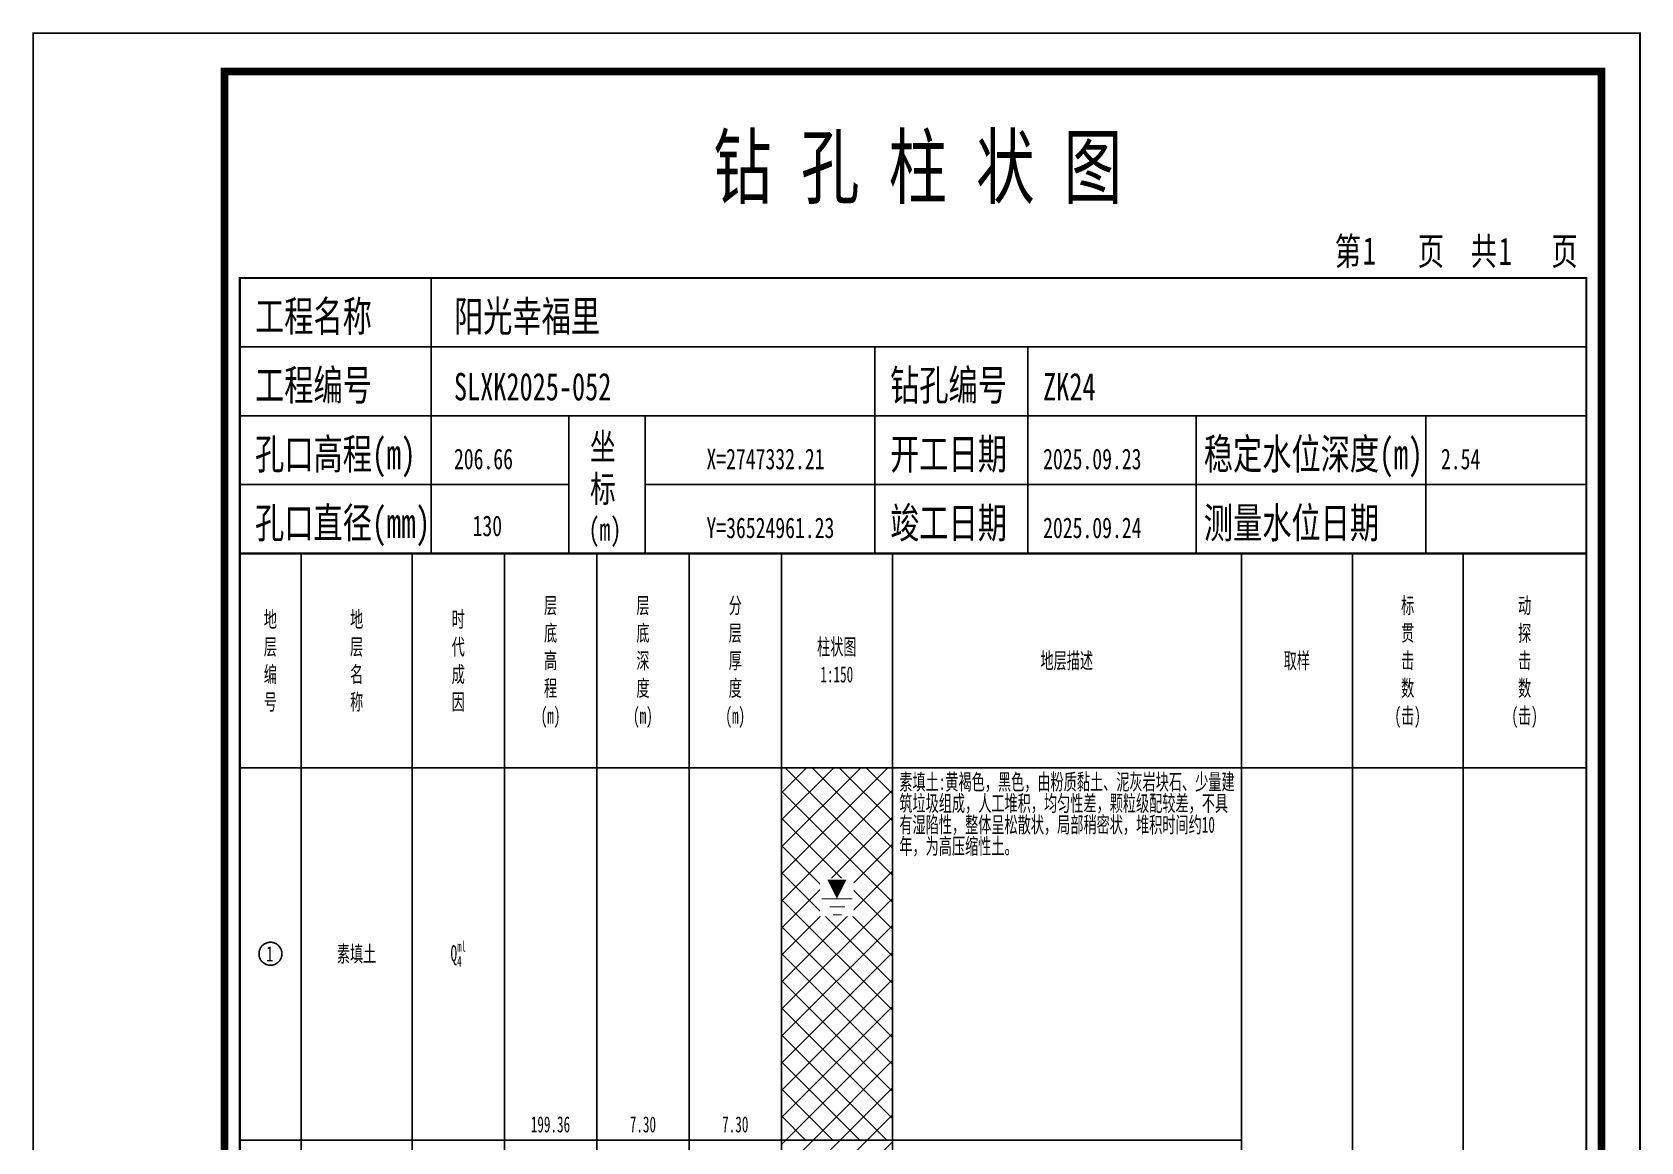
# Model space of a CAD drawing. Header units: millimetres. Extents: x 1264 to 9491, y 619 to 916.
# Drawn here: x 6386.1 to 6596.4, y 771 to 916 of the extents above; entities that cross this region are included whole.
import ezdxf
from ezdxf.enums import TextEntityAlignment as Align

# ---------------------------------------------------------------- set-up
doc = ezdxf.new("R2010")
doc.units = ezdxf.units.MM
doc.layers.add('GICAD_POU_TEXTS', color=7, linetype='Continuous')
doc.styles.add('LZ_FONT', font='simfang_0.ttf', dxfattribs={"width": 0.7, "height": 8})
doc.styles.add('成果图图块', font='simfang_0.ttf', dxfattribs={"height": 2.5})
doc.styles.add('成果图表体', font='simfang_0.ttf', dxfattribs={"width": 0.6, "height": 2.1})

# ---------------------------------------------------------------- blocks, each defined once
blk = doc.blocks.new('ZZT_DCBH_Z.dwg40', base_point=(-0.02, 0))
at = {"color": 7}
blk.add_polyline3d([(-1.52, 0.02, 0), (-1.52, -0.06, 0), (-1.52, -0.13, 0), (-1.51, -0.2, 0), (-1.5, -0.28, 0), (-1.48, -0.35, 0), (-1.46, -0.42, 0), (-1.44, -0.49, 0), (-1.41, -0.56, 0), (-1.38, -0.63, 0), (-1.35, -0.69, 0), (-1.31, -0.76, 0), (-1.27, -0.82, 0), (-1.23, -0.88, 0), (-1.18, -0.94, 0), (-1.14, -0.99, 0), (-1.09, -1.04, 0), (-1.03, -1.1, 0), (-0.98, -1.14, 0), (-0.92, -1.19, 0), (-0.86, -1.23, 0), (-0.8, -1.27, 0), (-0.73, -1.31, 0), (-0.67, -1.34, 0), (-0.6, -1.37, 0), (-0.53, -1.4, 0), (-0.46, -1.42, 0), (-0.39, -1.44, 0), (-0.32, -1.46, 0), (-0.25, -1.47, 0), (-0.17, -1.48, 0), (-0.1, -1.48, 0), (-0.02, -1.48, 0), (0.05, -1.48, 0), (0.12, -1.48, 0), (0.2, -1.47, 0), (0.27, -1.46, 0), (0.34, -1.44, 0), (0.41, -1.42, 0), (0.48, -1.4, 0), (0.55, -1.37, 0), (0.62, -1.34, 0), (0.68, -1.31, 0), (0.75, -1.27, 0), (0.81, -1.23, 0), (0.87, -1.19, 0), (0.93, -1.14, 0), (0.98, -1.1, 0), (1.04, -1.04, 0), (1.09, -0.99, 0), (1.13, -0.94, 0), (1.18, -0.88, 0), (1.22, -0.82, 0), (1.26, -0.76, 0), (1.3, -0.69, 0), (1.33, -0.63, 0), (1.36, -0.56, 0), (1.39, -0.49, 0), (1.41, -0.42, 0), (1.43, -0.35, 0), (1.45, -0.28, 0), (1.46, -0.2, 0), (1.47, -0.13, 0), (1.47, -0.06, 0), (1.48, 0.02, 0), (1.47, 0.09, 0), (1.47, 0.16, 0), (1.46, 0.24, 0), (1.45, 0.31, 0), (1.43, 0.38, 0), (1.41, 0.45, 0), (1.39, 0.52, 0), (1.36, 0.59, 0), (1.33, 0.66, 0), (1.3, 0.72, 0), (1.26, 0.79, 0), (1.22, 0.85, 0), (1.18, 0.91, 0), (1.13, 0.97, 0), (1.09, 1.02, 0), (1.04, 1.08, 0), (0.98, 1.13, 0), (0.93, 1.18, 0), (0.87, 1.22, 0), (0.81, 1.26, 0), (0.75, 1.3, 0), (0.68, 1.34, 0), (0.62, 1.37, 0), (0.55, 1.4, 0), (0.48, 1.43, 0), (0.41, 1.45, 0), (0.34, 1.47, 0), (0.27, 1.49, 0), (0.2, 1.5, 0), (0.12, 1.51, 0), (0.05, 1.51, 0), (-0.02, 1.52, 0), (-0.1, 1.51, 0), (-0.17, 1.51, 0), (-0.25, 1.5, 0), (-0.32, 1.49, 0), (-0.39, 1.47, 0), (-0.46, 1.45, 0), (-0.53, 1.43, 0), (-0.6, 1.4, 0), (-0.67, 1.37, 0), (-0.73, 1.34, 0), (-0.8, 1.3, 0), (-0.86, 1.26, 0), (-0.92, 1.22, 0), (-0.98, 1.18, 0), (-1.03, 1.13, 0), (-1.09, 1.08, 0), (-1.14, 1.02, 0), (-1.18, 0.97, 0), (-1.23, 0.91, 0), (-1.27, 0.85, 0), (-1.31, 0.79, 0), (-1.35, 0.72, 0), (-1.38, 0.66, 0), (-1.41, 0.59, 0), (-1.44, 0.52, 0), (-1.46, 0.45, 0), (-1.48, 0.38, 0), (-1.5, 0.31, 0), (-1.51, 0.24, 0), (-1.52, 0.16, 0), (-1.52, 0.09, 0), (-1.52, 0.02, 0)], dxfattribs=at)
at = {"layer": 'GICAD_POU_TEXTS', "color": 7, "style": '成果图图块', "width": 0.7}
blk.add_text('1', height=2, dxfattribs=at).set_placement((-0.11, -0.99), align=Align.CENTER)
blk = doc.blocks.new('gkwdsw.dwg', base_point=(0, 0.21))
blk.add_wipeout([(-2.2, -2.29), (2.2, -2.29), (2.2, 2.7), (-2.2, 2.7)])
at = {"color": 7}
blk.add_lwpolyline([(0, 0, 0, 2.5, 0), (0, 2.5, 0, 0, 0)], format="xyseb", dxfattribs=at)
at = {"color": 7, "const_width": 0.1}
for points in [[(-2, 0), (2, 0)], [(-0.96, -1.04), (1.04, -1.04)], [(-0.53, -2.09), (0.63, -2.09)]]:
    blk.add_lwpolyline(points, dxfattribs=at)
blk = doc.blocks.new('柱状图图框模板-(昇龙标准).dwg23', base_point=(27, 229))
for p, q in [((52, 229), (52, 265)), ((27, 256), (203, 256)), ((110, 229), (110, 256)), ((130, 229), (130, 256)), ((27, 247), (203, 247)), ((70, 229), (70, 247)), ((80, 229), (80, 247)), ((152, 229), (152, 247)), ((182, 229), (182, 247)), ((27, 238), (70, 238)), ((80, 238), (203, 238))]:
    blk.add_line(p, q)
for points, const_width in [([(0, 0), (210, 0), (210, 297), (0, 297)], 0.25), ([(25, 5), (205, 5), (205, 292), (25, 292)], 1), ([(27, 265), (203, 265), (203, 17), (27, 17)], 0.3)]:
    blk.add_lwpolyline(points, close=True, dxfattribs=dict(const_width=const_width))
at = {"const_width": 0.3}
blk.add_lwpolyline([(27, 229), (203, 229)], dxfattribs=at)
at = {"style": 'LZ_FONT', "width": 0.7}
for s, height, p in [('钻 孔 柱 状 图', 8, (88.9, 275.54)), ('第', 3.6, (170.12, 266.7)), ('1', 3.6, (173.78, 266.75)), ('页', 3.6, (180.96, 266.7)), ('共', 3.6, (187.88, 266.7)), ('1', 3.6, (191.54, 266.7)), ('页', 3.6, (198.44, 266.7)), ('工程名称', 4, (29, 258)), ('阳光幸福里', 4, (55, 258)), ('工程编号', 4, (29, 249)), ('SLXK2025-052', 3.6, (55, 249)), ('钻孔编号', 4, (112, 249)), ('ZK24', 3.6, (132, 249)), ('孔口高程(m)', 4, (29, 240)), ('坐', 3.5, (72.79, 241.24)), ('开工日期', 4, (112, 240)), ('稳定水位深度(m)', 4, (153, 240)), ('206.66', 2.7, (55, 240)), ('X=2747332.21', 2.7, (88, 240)), ('2025.09.23', 2.7, (132, 240)), ('2.54', 2.7, (184, 240)), ('标', 3.5, (72.79, 235.7)), ('孔口直径(mm)', 4, (29, 231)), ('竣工日期', 4, (112, 231)), ('测量水位日期', 4, (153, 231)), ('130', 2.7, (57.43, 231.26)), ('(m) ', 3, (72.59, 230.65)), ('Y=36524961.23', 2.7, (88, 231)), ('2025.09.24', 2.7, (132, 231))]:
    blk.add_text(s, height=height, dxfattribs=at).set_placement(p)

msp = doc.modelspace()

# ---------------------------------------------------------------- hatches: boundary and pattern name
at = {"linetype": 'Continuous'}
h = msp.add_hatch(dxfattribs=at)
h.set_pattern_fill('GKSTT', scale=0.5, style=0, pattern_type=2)
h.set_pattern_definition([(45, (0, 0), (-1.767767, 1.767767), []), (135, (0, 0), (-1.767767, -1.767767), [])])
h.paths.add_polyline_path([(6484.07, 771.23), (6498.56, 771.23), (6498.56, 819.89), (6484.07, 819.89)])
h = msp.add_hatch(dxfattribs=at)
h.set_pattern_fill('GKNXT', scale=0.5, style=0, pattern_type=2)
h.set_pattern_definition([(45, (0, 0), (-1.767767, 1.767767), [])])
h.paths.add_polyline_path([(6484.07, 753.23), (6498.56, 753.23), (6498.56, 771.23), (6484.07, 771.23)])

# ---------------------------------------------------------------- linework, layer by layer
at = {"color": 0}
for p, q in [((6413.26, 819.89), (6421.3, 819.89)), ((6413.26, 771.23), (6413.26, 819.89)), ((6421.3, 771.23), (6421.3, 819.89)), ((6413.26, 771.23), (6421.3, 771.23)), ((6413.26, 771.23), (6421.3, 771.23)), ((6413.26, 753.23), (6413.26, 771.23)), ((6421.3, 753.23), (6421.3, 771.23))]:
    msp.add_line(p, q, dxfattribs=at)
for points in [[(6413.26, 847.89), (6421.3, 847.89)], [(6413.26, 819.89), (6413.26, 847.89)], [(6421.3, 819.89), (6421.3, 847.89)], [(6421.3, 847.89), (6435.79, 847.89)], [(6421.3, 819.89), (6421.3, 847.89)], [(6435.79, 819.89), (6435.79, 847.89)], [(6435.79, 847.89), (6447.86, 847.89)], [(6435.79, 819.89), (6435.79, 847.89)], [(6447.86, 819.89), (6447.86, 847.89)], [(6447.86, 847.89), (6459.93, 847.89)], [(6447.86, 819.89), (6447.86, 847.89)], [(6459.93, 819.89), (6459.93, 847.89)], [(6459.93, 847.89), (6472, 847.89)], [(6459.93, 819.89), (6459.93, 847.89)], [(6472, 819.89), (6472, 847.89)], [(6472, 847.89), (6484.07, 847.89)], [(6472, 819.89), (6472, 847.89)], [(6484.07, 819.89), (6484.07, 847.89)], [(6484.07, 847.89), (6498.56, 847.89)], [(6484.07, 819.89), (6484.07, 847.89)], [(6498.56, 819.89), (6498.56, 847.89)], [(6498.56, 847.89), (6544.19, 847.89)], [(6498.56, 819.89), (6498.56, 847.89)], [(6544.19, 819.89), (6544.19, 847.89)], [(6544.19, 847.89), (6558.68, 847.89)], [(6544.19, 819.89), (6544.19, 847.89)], [(6558.68, 819.89), (6558.68, 847.89)], [(6558.68, 847.89), (6573.16, 847.89)], [(6558.68, 819.89), (6558.68, 847.89)], [(6573.16, 819.89), (6573.16, 847.89)], [(6573.16, 847.89), (6589.26, 847.89)], [(6573.16, 819.89), (6573.16, 847.89)], [(6589.26, 819.89), (6589.26, 847.89)], [(6413.26, 819.89), (6421.3, 819.89)], [(6413.26, 635.89), (6413.26, 819.89)], [(6413.26, 819.89), (6421.3, 819.89)], [(6421.3, 635.89), (6421.3, 819.89)], [(6421.3, 819.89), (6435.79, 819.89)], [(6421.3, 635.89), (6421.3, 819.89)], [(6421.3, 819.89), (6435.79, 819.89)], [(6421.3, 819.89), (6435.79, 819.89)], [(6421.3, 771.23), (6421.3, 819.89)], [(6435.79, 635.89), (6435.79, 819.89)], [(6435.79, 771.23), (6435.79, 819.89)], [(6435.79, 819.89), (6447.86, 819.89)], [(6435.79, 635.89), (6435.79, 819.89)], [(6435.79, 819.89), (6447.86, 819.89)], [(6435.79, 819.89), (6447.86, 819.89)], [(6435.79, 771.23), (6435.79, 819.89)], [(6447.86, 635.89), (6447.86, 819.89)], [(6447.86, 771.23), (6447.86, 819.89)], [(6447.86, 819.89), (6459.93, 819.89)], [(6447.86, 635.89), (6447.86, 819.89)], [(6447.86, 819.89), (6459.93, 819.89)], [(6447.86, 819.89), (6459.93, 819.89)], [(6447.86, 771.23), (6447.86, 819.89)], [(6459.93, 635.89), (6459.93, 819.89)], [(6459.93, 771.23), (6459.93, 819.89)], [(6459.93, 819.89), (6472, 819.89)], [(6459.93, 635.89), (6459.93, 819.89)], [(6459.93, 819.89), (6472, 819.89)], [(6459.93, 819.89), (6472, 819.89)], [(6459.93, 771.23), (6459.93, 819.89)], [(6472, 635.89), (6472, 819.89)], [(6472, 771.23), (6472, 819.89)], [(6472, 819.89), (6484.07, 819.89)], [(6472, 635.89), (6472, 819.89)], [(6472, 819.89), (6484.07, 819.89)], [(6472, 819.89), (6484.07, 819.89)], [(6472, 771.23), (6472, 819.89)], [(6484.07, 635.89), (6484.07, 819.89)], [(6484.07, 771.23), (6484.07, 819.89)], [(6484.07, 819.89), (6498.56, 819.89)], [(6484.07, 635.89), (6484.07, 819.89)], [(6484.07, 819.89), (6498.56, 819.89)], [(6498.56, 635.89), (6498.56, 819.89)], [(6498.56, 819.89), (6544.19, 819.89)], [(6498.56, 635.89), (6498.56, 819.89)], [(6498.56, 819.89), (6544.19, 819.89)], [(6498.56, 819.89), (6544.19, 819.89)], [(6498.56, 771.23), (6498.56, 819.89)], [(6544.19, 635.89), (6544.19, 819.89)], [(6544.19, 771.23), (6544.19, 819.89)], [(6544.19, 819.89), (6558.68, 819.89)], [(6544.19, 635.89), (6544.19, 819.89)], [(6544.19, 819.89), (6558.68, 819.89)], [(6558.68, 635.89), (6558.68, 819.89)], [(6558.68, 819.89), (6573.16, 819.89)], [(6558.68, 635.89), (6558.68, 819.89)], [(6558.68, 819.89), (6573.16, 819.89)], [(6573.16, 635.89), (6573.16, 819.89)], [(6573.16, 819.89), (6589.26, 819.89)], [(6573.16, 635.89), (6573.16, 819.89)], [(6573.16, 819.89), (6589.26, 819.89)], [(6589.26, 635.89), (6589.26, 819.89)], [(6421.3, 771.23), (6435.79, 771.23)], [(6421.3, 771.23), (6435.79, 771.23)], [(6421.3, 753.23), (6421.3, 771.23)], [(6435.79, 753.23), (6435.79, 771.23)], [(6435.79, 771.23), (6447.86, 771.23)], [(6435.79, 771.23), (6447.86, 771.23)], [(6435.79, 753.23), (6435.79, 771.23)], [(6447.86, 753.23), (6447.86, 771.23)], [(6447.86, 771.23), (6459.93, 771.23)], [(6447.86, 771.23), (6459.93, 771.23)], [(6447.86, 753.23), (6447.86, 771.23)], [(6459.93, 753.23), (6459.93, 771.23)], [(6459.93, 771.23), (6472, 771.23)], [(6459.93, 771.23), (6472, 771.23)], [(6459.93, 753.23), (6459.93, 771.23)], [(6472, 753.23), (6472, 771.23)], [(6472, 771.23), (6484.07, 771.23)], [(6472, 771.23), (6484.07, 771.23)], [(6472, 753.23), (6472, 771.23)], [(6484.07, 753.23), (6484.07, 771.23)], [(6498.56, 771.23), (6544.19, 771.23)], [(6498.56, 771.23), (6544.19, 771.23)], [(6498.56, 753.23), (6498.56, 771.23)], [(6544.19, 753.23), (6544.19, 771.23)]]:
    msp.add_lwpolyline(points, dxfattribs=at)
at = {"color": 7, "flags": 128}
msp.add_lwpolyline([(6484.07, 771.23), (6498.56, 771.23)], dxfattribs=at)

# ---------------------------------------------------------------- block references
msp.add_blockref('ZZT_DCBH_Z.dwg40', (6417.28, 795.56))

# ---------------------------------------------------------------- texts
at = {"color": 0, "style": '成果图表体', "width": 0.6}
for s, height, p in [('层', 2.1, (6453.03, 840.04)), ('层', 2.1, (6465.1, 840.04)), ('分', 2.1, (6477.17, 840.04)), ('标', 2.1, (6565.05, 840.04)), ('动', 2.1, (6580.34, 840.04)), ('地', 2.1, (6416.41, 838.24)), ('地', 2.1, (6427.68, 838.24)), ('时', 2.1, (6440.96, 838.24)), ('层', 2.1, (6416.41, 834.64)), ('层', 2.1, (6427.68, 834.64)), ('代', 2.1, (6440.96, 834.64)), ('底', 2.1, (6453.03, 836.44)), ('底', 2.1, (6465.1, 836.44)), ('层', 2.1, (6477.17, 836.44)), ('柱状图', 2.1, (6488.72, 834.64)), ('贯', 2.1, (6565.05, 836.44)), ('探', 2.1, (6580.34, 836.44)), ('高', 2.1, (6453.03, 832.84)), ('深', 2.1, (6465.1, 832.84)), ('厚', 2.1, (6477.17, 832.84)), ('地层描述', 2.1, (6517.91, 832.84)), ('取样', 2.1, (6549.7, 832.84)), ('击', 2.1, (6565.05, 832.84)), ('击', 2.1, (6580.34, 832.84)), ('编', 2.1, (6416.41, 831.04)), ('名', 2.1, (6427.68, 831.04)), ('成', 2.1, (6440.96, 831.04)), ('1:150', 2.1, (6489.15, 831.04)), ('程', 2.1, (6453.03, 829.24)), ('度', 2.1, (6465.1, 829.24)), ('度', 2.1, (6477.17, 829.24)), ('数', 2.1, (6565.05, 829.24)), ('数', 2.1, (6580.34, 829.24)), ('号', 2.1, (6416.41, 827.44)), ('称', 2.1, (6427.68, 827.44)), ('因', 2.1, (6440.96, 827.44)), ('(m)', 2.1, (6452.6, 825.64)), ('(m)', 2.1, (6464.67, 825.64)), ('(m)', 2.1, (6476.74, 825.64)), ('(击)', 2.1, (6564.19, 825.64)), ('(击)', 2.1, (6579.48, 825.64)), ('素填土', 2.1, (6425.95, 794.51)), ('ml', 1.4, (6441.68, 795.84)), ('Q', 2.1, (6440.81, 794.58)), ('4', 1.4, (6441.68, 793.88)), ('199.36', 2.1, (6451.3, 772.23)), ('7.30', 2.1, (6464.24, 772.23)), ('7.30', 2.1, (6476.31, 772.23))]:
    msp.add_text(s, height=height, dxfattribs=at).set_placement(p)
at = {"color": 0, "insert": (6499.47, 819.09), "char_height": 2.1, "width": 43.8045, "attachment_point": 1, "line_spacing_factor": 0.8, "style": '成果图表体'}
msp.add_mtext('\\A1;素填土:黄褐色，黑色，由粉质黏土、泥灰岩块石、少量建筑垃圾组成，人工堆积，均匀性差，颗粒级配较差，不具有湿陷性，整体呈松散状，局部稍密状，堆积时间约10年，为高压缩性土。', dxfattribs=at)

# ---------------------------------------------------------------- next in the draw order: block references
msp.add_blockref('gkwdsw.dwg', (6491.32, 802.96))

# ---------------------------------------------------------------- next in the draw order: block references
msp.add_blockref('柱状图图框模板-(昇龙标准).dwg23', (6413.26, 847.89))

doc.saveas('drawing.dxf')
